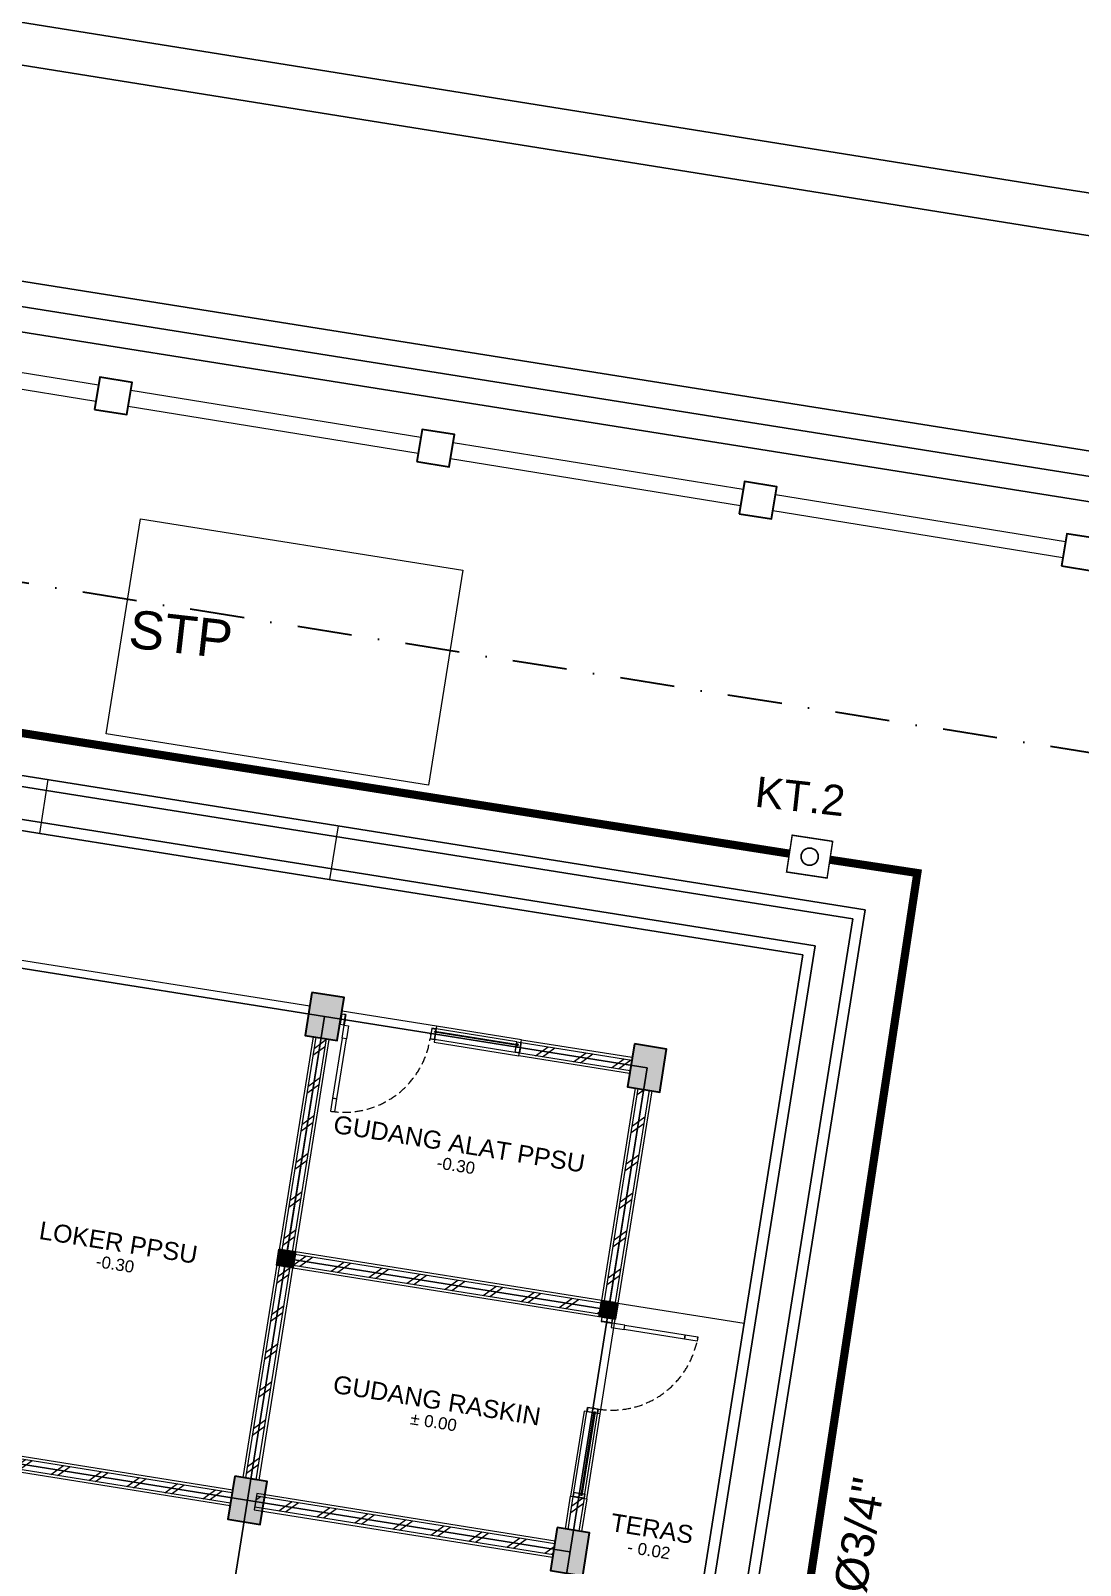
# Model space of a CAD drawing. Header units: millimetres. Extents: x -733 to 16067, y -101 to 11046.
# Drawn here: x 9721 to 11649, y 5884 to 8704 of the extents above; entities that cross this region are included whole.
import ezdxf
from ezdxf.enums import TextEntityAlignment as Align

# ---------------------------------------------------------------- set-up
doc = ezdxf.new("R2010")
doc.units = ezdxf.units.MM
for name, pattern in [('DASHDOT', [1, 0.5, -0.25, 0, -0.25]), ('DASHED2', [0.375, 0.25, -0.125]), ('HIDDEN', [0.375, 0.25, -0.125])]:
    doc.linetypes.add(name, pattern=pattern)
for name, color, linetype, lineweight in [('ars', 11, 'Continuous', 5), ('dinding', 5, 'Continuous', 15), ('GSB', 5, 'DASHDOT', 30), ('KOLOM', 1, 'Continuous', 30), ('KUSEN', 30, 'Continuous', 15), ('lan', 7, 'Continuous', 15), ('not', 7, 'Continuous', 20), ('PAGAR', 4, 'Continuous', 15), ('sol kol', 8, 'Continuous', 0)]:
    doc.layers.add(name, color=color, linetype=linetype, lineweight=lineweight)
doc.layers.add('as', color=1, linetype='Continuous', plot=False)
for name, color, linetype in [('batas jalan', 3, 'Continuous'), ('HACH', 252, 'Continuous'), ('REN.JALAN', 6, 'Continuous')]:
    doc.layers.add(name, color=color, linetype=linetype)
doc.styles.get("Standard").update_dxf_attribs({"font": 'arial.ttf'})
pattern_1 = [(45, (-0.5, 0), (-0.1767767, 0.1767767), []), (45, (-0.4375, 0), (-0.1767767, 0.1767767), [])]
pattern_2 = [(45, (-1.5, 0), (-0.1767767, 0.1767767), []), (45, (-1.4375, 0), (-0.1767767, 0.1767767), [])]

# ---------------------------------------------------------------- blocks, each defined once
blk = doc.blocks.new('NOTASI RUANG')
at = {"layer": 'not'}
for height, p in [(0.26, (-0.011, 0.3)), (0.175, (-0.009, -0.017))]:
    blk.add_attdef('RUANG', text='', height=height, dxfattribs=at).set_placement(p, align=Align.MIDDLE_CENTER)
blk = doc.blocks.new('KP')
at = {"layer": 'KOLOM'}
blk.add_lwpolyline([(0.075, -0.075), (-0.075, -0.075), (-0.075, 0.075), (0.075, 0.075), (0.075, -0.075)], dxfattribs=at)
blk = doc.blocks.new('K1')
at = {"layer": 'KOLOM'}
blk.add_lwpolyline([(0.2, 0.15), (-0.2, 0.15), (-0.2, -0.15), (0.2, -0.15), (0.2, 0.15)], dxfattribs=at)
blk = doc.blocks.new('DENAH LANTAI DASAR')
at = {"layer": 'ars'}
h = blk.add_hatch(dxfattribs=at)
h.set_pattern_fill('TEMBOK', color=256, scale=0.25)
h.set_pattern_definition(pattern_1)
h.paths.add_polyline_path([(11.85, 14.2), (10.82, 14.2), (10.82, 14.3), (11.85, 14.3)])
h = blk.add_hatch(dxfattribs=at)
h.set_pattern_fill('TEMBOK', color=256, scale=0.25)
h.set_pattern_definition(pattern_1)
h.paths.add_polyline_path([(9.05, 9.95), (9.05, 14.05), (8.95, 14.05), (8.95, 9.95)])
h = blk.add_hatch(dxfattribs=at)
h.set_pattern_fill('TEMBOK', color=256, scale=0.25)
h.set_pattern_definition(pattern_2)
h.paths.add_polyline_path([(12.05, 14.05), (12.05, 12.075), (11.95, 12.075), (11.95, 14.05)])
h = blk.add_hatch(dxfattribs=at)
h.set_pattern_fill('TEMBOK', color=256, scale=0.25)
h.set_pattern_definition(pattern_1)
h.paths.add_polyline_path([(11.925, 12.05), (9.075, 12.05), (9.075, 11.95), (11.925, 11.95)])
h = blk.add_hatch(dxfattribs=at)
h.set_pattern_fill('TEMBOK', color=256, scale=0.25)
h.set_pattern_definition(pattern_2)
h.paths.add_polyline_path([(12.05, 10.255), (12.05, 9.95), (11.95, 9.95), (11.95, 10.255)])
h = blk.add_hatch(dxfattribs=at)
h.set_pattern_fill('TEMBOK', color=256, scale=0.25)
h.set_pattern_definition(pattern_1)
h.paths.add_polyline_path([(8.85, 9.7), (6.15, 9.7), (6.15, 9.8), (8.85, 9.8)])
h = blk.add_hatch(dxfattribs=at)
h.set_pattern_fill('TEMBOK', color=256, scale=0.25)
h.set_pattern_definition(pattern_1)
h.paths.add_polyline_path([(11.85, 9.8), (9.075, 9.8), (9.075, 9.7), (11.85, 9.7)])
at = {"layer": 'sol kol'}
for points in [[(8.85, 14.45), (8.85, 14.05), (9.15, 14.05), (9.15, 14.45)], [(11.85, 14.45), (11.85, 14.05), (12.15, 14.05), (12.15, 14.45)], [(8.925, 12.075), (9.075, 12.075), (9.075, 11.925), (8.925, 11.925)], [(11.925, 12.075), (12.075, 12.075), (12.075, 11.925), (11.925, 11.925)], [(8.85, 9.95), (8.85, 9.55), (9.15, 9.55), (9.15, 9.95)], [(11.85, 9.95), (11.85, 9.55), (12.15, 9.55), (12.15, 9.95)]]:
    blk.add_hatch(color=256, dxfattribs=at).paths.add_polyline_path(points)
for p, q in [((-12.75, 16), (13.75, 16)), ((13.75, 16), (13.75, 1.5)), ((-3.65, 15.9), (6.15, 15.9)), ((6.15, 15.9), (13.65, 15.9)), ((13.65, 15.9), (13.65, 1.6)), ((-3.65, 15.6), (6.15, 15.6)), ((6.15, 15.6), (13.35, 15.6)), ((13.35, 15.6), (13.35, 1.9)), ((-12.25, 15.5), (6.15, 15.5)), ((6.15, 15.5), (13.25, 15.5)), ((13.25, 15.5), (13.25, 2))]:
    blk.add_line(p, q)
at = {"layer": 'ars'}
for points in [[(11.85, 14.2), (10.82, 14.2), (10.82, 14.3), (11.85, 14.3)], [(9.05, 9.95), (9.05, 14.05), (8.95, 14.05), (8.95, 9.95)], [(12.05, 14.05), (12.05, 12.075), (11.95, 12.075), (11.95, 14.05)], [(11.925, 12.05), (9.075, 12.05), (9.075, 11.95), (11.925, 11.95)], [(12.05, 10.255), (12.05, 9.95), (11.95, 9.95), (11.95, 10.255)], [(8.85, 9.7), (6.15, 9.7), (6.15, 9.8), (8.85, 9.8)], [(11.85, 9.8), (9.075, 9.8), (9.075, 9.7), (11.85, 9.7)]]:
    blk.add_lwpolyline(points, close=True, dxfattribs=at)
at = {"layer": 'as'}
for points in [[(6, 14.25), (9, 14.25)], [(9, 14.25), (9, 3.25)], [(12, 14.25), (12, 3.25)], [(12, 9.75), (6, 9.75)]]:
    blk.add_lwpolyline(points, dxfattribs=at)
blk.add_lwpolyline([(9, 12), (12, 12), (12, 14.25), (9, 14.25)], close=True, dxfattribs=at)
at = {"layer": 'dinding'}
for points in [[(11.85, 14.175), (10.82, 14.175), (10.82, 14.325), (11.85, 14.325)], [(9.075, 9.95), (9.075, 14.05), (8.925, 14.05), (8.925, 9.95)], [(12.075, 14.05), (12.075, 12.075), (11.925, 12.075), (11.925, 14.05)], [(11.925, 12.075), (9.075, 12.075), (9.075, 11.925), (11.925, 11.925)], [(12.075, 10.255), (12.075, 9.95), (11.925, 9.95), (11.925, 10.255)], [(8.85, 9.675), (6.15, 9.675), (6.15, 9.825), (8.85, 9.825)], [(11.85, 9.825), (9.075, 9.825), (9.075, 9.675), (11.85, 9.675)]]:
    blk.add_lwpolyline(points, close=True, dxfattribs=at)
at = {"layer": 'KUSEN'}
for p, q in [((10.78, 14.3), (10.03, 14.3)), ((10.78, 14.278), (10.78, 14.3)), ((10.78, 14.3), (10.82, 14.3)), ((10.781, 14.278), (10.78, 14.278)), ((10.78, 14.2), (10.78, 14.267)), ((10.78, 14.267), (10.781, 14.267)), ((10.781, 14.276), (10.781, 14.278)), ((10.783, 14.276), (10.781, 14.276)), ((10.781, 14.267), (10.781, 14.27)), ((10.781, 14.27), (10.783, 14.27)), ((10.782, 14.298), (10.818, 14.298)), ((10.782, 14.28), (10.782, 14.298)), ((10.797, 14.28), (10.782, 14.28)), ((10.782, 14.202), (10.782, 14.265)), ((10.782, 14.265), (10.797, 14.265)), ((10.785, 14.278), (10.783, 14.276)), ((10.783, 14.27), (10.785, 14.267)), ((10.795, 14.278), (10.785, 14.278)), ((10.785, 14.267), (10.795, 14.267)), ((10.795, 14.267), (10.795, 14.278)), ((10.797, 14.265), (10.797, 14.28)), ((10.818, 14.298), (10.818, 14.202)), ((10.82, 14.3), (10.82, 14.244)), ((10.82, 14.244), (10.82, 14.242)), ((10.82, 14.242), (10.82, 14.24)), ((10.82, 14.24), (10.82, 14.2)), ((10.78, 14.2), (10.03, 14.2)), ((10.82, 14.2), (10.78, 14.2)), ((10.818, 14.202), (10.782, 14.202)), ((11.95, 10.295), (11.95, 11.045)), ((12.05, 10.295), (12.05, 11.045)), ((11.95, 10.255), (11.95, 10.295)), ((11.95, 10.295), (12.017, 10.295)), ((11.952, 10.257), (11.952, 10.293)), ((11.952, 10.293), (12.015, 10.293)), ((12.015, 10.293), (12.015, 10.278)), ((12.017, 10.295), (12.017, 10.294)), ((12.017, 10.294), (12.019, 10.294)), ((12.019, 10.292), (12.017, 10.29)), ((12.019, 10.294), (12.019, 10.292)), ((12.026, 10.292), (12.026, 10.294)), ((12.026, 10.294), (12.028, 10.294)), ((12.028, 10.29), (12.026, 10.292)), ((12.028, 10.294), (12.028, 10.295)), ((12.028, 10.295), (12.05, 10.295)), ((12.03, 10.278), (12.03, 10.293)), ((12.03, 10.293), (12.048, 10.293)), ((12.048, 10.293), (12.048, 10.257)), ((12.05, 10.295), (12.05, 10.255)), ((11.99, 10.255), (11.95, 10.255)), ((12.048, 10.257), (11.952, 10.257)), ((11.992, 10.255), (11.99, 10.255)), ((11.994, 10.255), (11.992, 10.255)), ((12.05, 10.255), (11.994, 10.255)), ((12.015, 10.278), (12.03, 10.278)), ((12.017, 10.29), (12.017, 10.28)), ((12.017, 10.28), (12.028, 10.28)), ((12.028, 10.28), (12.028, 10.29))]:
    blk.add_line(p, q, dxfattribs=at)
for points in [[(9.195, 14.24), (9.19, 14.24), (9.19, 14.239), (9.19, 14.2), (9.15, 14.2), (9.15, 14.3), (9.19, 14.3), (9.19, 14.244), (9.195, 14.242)], [(9.188, 14.298), (9.152, 14.298), (9.152, 14.202), (9.188, 14.202)], [(9.985, 14.24), (9.99, 14.24), (9.99, 14.239), (9.99, 14.2), (10.03, 14.2), (10.03, 14.3), (9.99, 14.3), (9.99, 14.244), (9.985, 14.242)], [(9.992, 14.298), (10.028, 14.298), (10.028, 14.202), (9.992, 14.202)], [(10.795, 14.277), (10.795, 14.268), (10.02, 14.268), (10.02, 14.277)], [(9.19, 14.2), (9.23, 14.2), (9.23, 14.08), (9.19, 14.08)], [(9.19, 13.52), (9.23, 13.52), (9.23, 14.08), (9.19, 14.08)], [(9.19, 13.4), (9.23, 13.4), (9.23, 13.52), (9.19, 13.52)], [(12.01, 11.88), (12.01, 11.885), (12.011, 11.885), (12.05, 11.885), (12.05, 11.925), (11.95, 11.925), (11.95, 11.885), (12.006, 11.885), (12.008, 11.88)], [(11.952, 11.887), (11.952, 11.923), (12.048, 11.923), (12.048, 11.887)], [(12.05, 11.885), (12.05, 11.845), (12.17, 11.845), (12.17, 11.885)], [(12.73, 11.885), (12.73, 11.845), (12.17, 11.845), (12.17, 11.885)], [(12.85, 11.885), (12.85, 11.845), (12.73, 11.845), (12.73, 11.885)], [(12.01, 11.09), (12.01, 11.085), (12.011, 11.085), (12.05, 11.085), (12.05, 11.045), (11.95, 11.045), (11.95, 11.085), (12.006, 11.085), (12.008, 11.09)], [(11.952, 11.083), (11.952, 11.047), (12.048, 11.047), (12.048, 11.083)], [(12.027, 10.28), (12.018, 10.28), (12.018, 11.055), (12.027, 11.055)]]:
    blk.add_lwpolyline(points, close=True, dxfattribs=at)
at = {"layer": 'KUSEN', "linetype": 'HIDDEN', "ltscale": 0.3}
for points in [[(9.99, 14.2, -0.414214), (9.19, 13.4, -1.303225)], [(12.05, 11.085, 0.414214), (12.85, 11.885, 1.303225)]]:
    blk.add_lwpolyline(points, format="xyb", dxfattribs=at)
at = {"layer": 'lan'}
for p, q in [((6.15, 15.5), (6.15, 16)), ((8.85, 15.5), (8.85, 16)), ((6.15, 14.325), (8.85, 14.325)), ((10.03, 14.325), (9.15, 14.325)), ((12.075, 12.075), (13.25, 12.075)), ((12.075, 11.045), (12.075, 11.925))]:
    blk.add_line(p, q, dxfattribs=at)
for points in [[(10.82, 14.325), (10.03, 14.325), (10.03, 14.175), (10.82, 14.175)], [(12.075, 10.255), (12.075, 11.045), (11.925, 11.045), (11.925, 10.255)]]:
    blk.add_lwpolyline(points, close=True, dxfattribs=at)
ref = blk.add_blockref('NOTASI RUANG', (10.413, 13.101), dxfattribs=dict(xscale=0.6323962268195373, yscale=0.6323962268195373, zscale=0.6323962268195373))
ref.add_attrib('RUANG', '-0.30', dxfattribs={"layer": 'not', "height": 0.1108}).set_placement((10.407, 13.09), align=Align.MIDDLE_CENTER)
ref.add_attrib('RUANG', 'GUDANG ALAT PPSU', dxfattribs={"layer": 'not', "height": 0.16432}).set_placement((10.406, 13.29), align=Align.MIDDLE_CENTER)
ref = blk.add_blockref('NOTASI RUANG', (7.463, 11.713), dxfattribs=dict(xscale=0.6323962268195373, yscale=0.6323962268195373, zscale=0.6323962268195373))
ref.add_attrib('RUANG', '-0.30', dxfattribs={"layer": 'not', "height": 0.1108}).set_placement((7.457, 11.702), align=Align.MIDDLE_CENTER)
ref.add_attrib('RUANG', 'LOKER PPSU', dxfattribs={"layer": 'not', "height": 0.1643}).set_placement((7.456, 11.902), align=Align.MIDDLE_CENTER)
ref = blk.add_blockref('NOTASI RUANG', (10.581, 10.742), dxfattribs=dict(xscale=0.6323962268195373, yscale=0.6323962268195373, zscale=0.6323962268195373))
ref.add_attrib('RUANG', '%%P 0.00', dxfattribs={"layer": 'not', "height": 0.1108}).set_placement((10.575, 10.731), align=Align.MIDDLE_CENTER)
ref.add_attrib('RUANG', 'GUDANG RASKIN', dxfattribs={"layer": 'not', "height": 0.16432}).set_placement((10.574, 10.931), align=Align.MIDDLE_CENTER)
ref = blk.add_blockref('NOTASI RUANG', (12.719, 9.89), dxfattribs=dict(xscale=0.6323962268195373, yscale=0.6323962268195373, zscale=0.6323962268195373))
ref.add_attrib('RUANG', '- 0.02', dxfattribs={"layer": 'not', "height": 0.1108}).set_placement((12.713, 9.879), align=Align.MIDDLE_CENTER)
ref.add_attrib('RUANG', 'TERAS', dxfattribs={"layer": 'not', "height": 0.1643}).set_placement((12.711, 10.079), align=Align.MIDDLE_CENTER)
at = {"layer": 'KOLOM'}
for name, p, rotation in [('K1', (9, 14.25), 90), ('K1', (12, 14.25), 90), ('KP', (9, 12), 180), ('KP', (12, 12), 180), ('K1', (9, 9.75), 90), ('K1', (12, 9.75), 90)]:
    blk.add_blockref(name, p, dxfattribs=dict(at, rotation=rotation))
blk = doc.blocks.new('JKHG')
at = {"layer": 'HACH', "color": 1, "linetype": 'ByBlock', "const_width": 2.06}
blk.add_lwpolyline([(-12200.5, 4814.7), (-12148.7, 4840.6), (-12125.3, 4793.5), (-12177.1, 4767.7), (-12200.5, 4814.7)], dxfattribs=at)
at = {"layer": 'HACH', "color": 1, "linetype": 'ByBlock'}
blk.add_circle((-12162.9, 4804.1), 12.1, dxfattribs=at)

msp = doc.modelspace()

# ---------------------------------------------------------------- linework, layer by layer
at = {"layer": 'batas jalan'}
for points in [[(13867.2, 7581.8), (2028.8, 9464.5)], [(13862.4, 7535.9), (2200.1, 9390.6), (1930.1, 9230.7), (886.9, 3174.2), (1036.1, 3053.7), (3391.4, 2856.2), (11691.6, 2018.4), (13862.4, 1738.1)], [(13855.1, 7490.4), (2209.3, 9342.5), (1971.9, 9201.9), (937, 3193.1), (1054.1, 3098.5), (3395.6, 2902.1), (11696.9, 2064.3), (13868.3, 1783.8)], [(5746.7, 9274.4), (11573.3, 8341.5), (13867.2, 7984.4)], [(5746.7, 9274.4), (11573.3, 8341.5), (13867.2, 7984.4)]]:
    msp.add_lwpolyline(points, dxfattribs=at)
at = {"layer": 'GSB', "ltscale": 200}
msp.add_line((13867.2, 7026.6), (4703.9, 8486.8), dxfattribs=at)
at = {"layer": 'KOLOM'}
for points in [[(9838, 8007.8), (9897.3, 7998.3), (9906.9, 8057.5), (9847.6, 8067.1)], [(10430.3, 7912), (10489.6, 7902.4), (10499.2, 7961.7), (10439.9, 7971.2)], [(11022.6, 7816.2), (11081.9, 7806.6), (11091.5, 7865.8), (11032.2, 7875.4)], [(11614.9, 7720.3), (11674.2, 7710.8), (11683.8, 7770), (11624.5, 7779.6)]]:
    msp.add_lwpolyline(points, close=True, dxfattribs=at)
at = {"layer": 'lan', "color": 3, "linetype": 'DASHED2', "ltscale": 250, "const_width": 15}
for points in [[(6255.5, 7955.2), (11114.7, 7191.8)], [(10669.8, 4179.8), (10893.3, 4144.7), (11349.9, 7156.2), (11189.1, 7180.6)]]:
    msp.add_lwpolyline(points, dxfattribs=at)
at = {"layer": 'lan'}
msp.add_lwpolyline([(9922.2, 7807.1), (10514.7, 7712.7), (10451.8, 7317.7), (9859.2, 7412.1)], close=True, dxfattribs=at)
at = {"layer": 'PAGAR'}
for p, q in [((9845.2, 8052.3), (9312.2, 8138.5)), ((9840.4, 8022.6), (9307.4, 8108.9)), ((10437.5, 7956.4), (9904.5, 8042.7)), ((10432.7, 7926.8), (9899.7, 8013.1)), ((11029.8, 7860.6), (10496.8, 7946.8)), ((11025, 7831), (10492, 7917.2)), ((11622.1, 7764.8), (11089.1, 7851)), ((11617.3, 7735.2), (11084.3, 7821.4))]:
    msp.add_line(p, q, dxfattribs=at)
at = {"layer": 'REN.JALAN'}
msp.add_lwpolyline([(5831.6, 9339.1), (11585.4, 8417.9), (13867.2, 8062.7)], dxfattribs=at)
msp.add_lwpolyline([(5831.6, 9339.1), (11585.4, 8417.9), (13867.2, 8062.7)], dxfattribs=at)

# ---------------------------------------------------------------- block references
at = {"xscale": 200, "yscale": 200, "zscale": 200, "rotation": 350.9462507932595}
msp.add_blockref('DENAH LANTAI DASAR', (8034.7, 4361.2), dxfattribs=at)
at = {"layer": 'lan', "xscale": 1.300000000000593, "yscale": 1.300000000000637, "zscale": 1.3, "rotation": 144.8782213343549}
msp.add_blockref('JKHG', (1812.1, 21391.3), dxfattribs=at)

# ---------------------------------------------------------------- texts
at = {"layer": 'not', "attachment_point": 1}
for s, insert, char_height, rotation in [('\\pi-90.298;STP', (9995.8, 7630.2), 70, 353.5454), ('\\pi0.0193;KT.2', (11055.6, 7334), 56, 353.7433), ('\\pi0.0193;%%C3/4"', (11195.3, 5841.1), 60, 79.8397)]:
    msp.add_mtext_dynamic_manual_height_columns(s, width=0.946, gutter_width=12.5, heights=[0], dxfattribs=dict(at, insert=insert, char_height=char_height, rotation=rotation))

doc.saveas('drawing.dxf')
